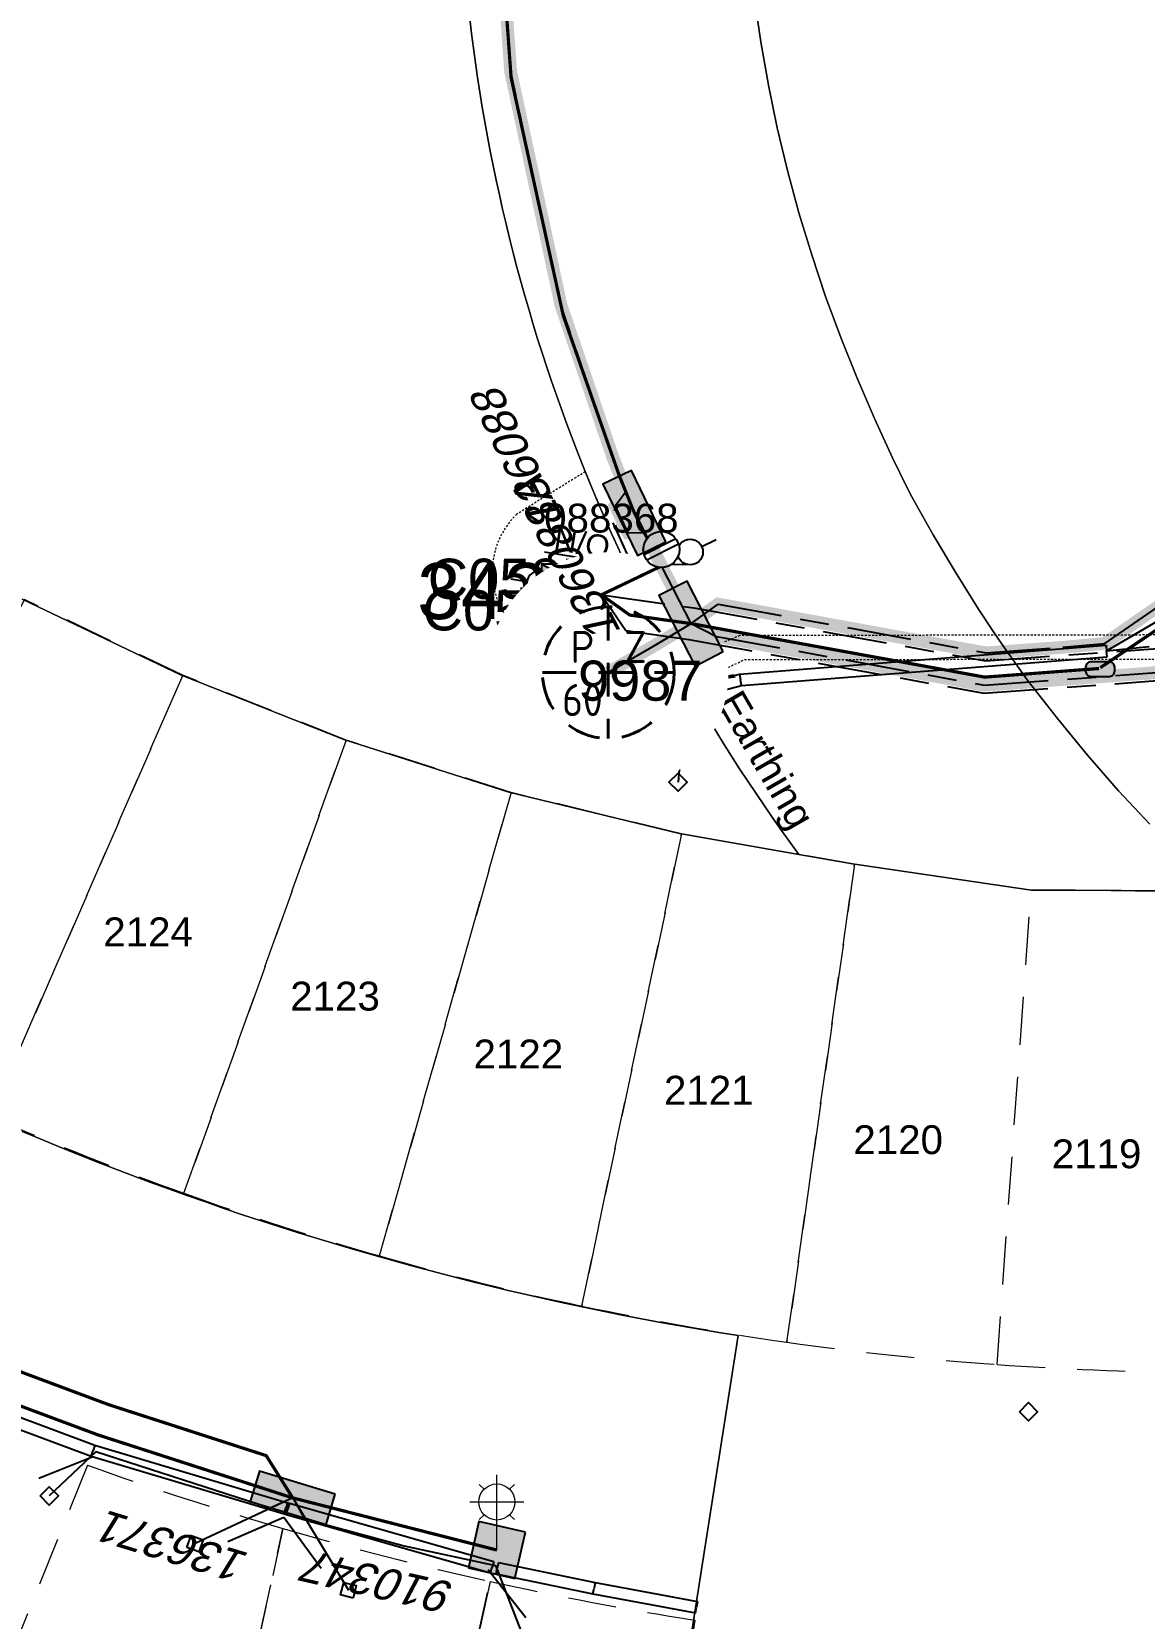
# Model space of a CAD drawing. Header units: metres. Extents: x 296308 to 298462, y 6229542 to 6231092.
# Drawn here: x 297593.7 to 297663.1, y 6230232.6 to 6230331.6 of the extents above; entities that cross this region are included whole.
import ezdxf
from ezdxf.enums import TextEntityAlignment as Align

# ---------------------------------------------------------------- set-up
doc = ezdxf.new("R2010")
doc.units = ezdxf.units.M
for name, pattern in [('Cable Exist UG', [8.2, 4, -1.2, 1.8, -1.2]), ('Dash', [5, 3, -2]), ('HIDDEN', [0.375, 0.25, -0.125]), ('HIDDEN2', [0.1875, 0.125, -0.0625]), ('IECLCENT', [15.5, 9.5, -2, 2, -2])]:
    doc.linetypes.add(name, pattern=pattern)
doc.layers.get('0').update_dxf_attribs({"color": 6})
for name, color, linetype, lineweight in [('Cadastre Developer_SP_EXT', 9, 'Continuous', 5), ('Cadastre Land Parcels_SP_EXT', 9, 'Continuous', 5), ('Cadastre Other Property_SP_EXT', 9, 'HIDDEN', 5)]:
    doc.layers.add(name, color=color, linetype=linetype, lineweight=lineweight)
for name, color, linetype in [('Duct_SP_EXT', 7, 'Continuous'), ('Equip_HV_EXT', 7, 'Continuous'), ('Equip_LV_EXT', 7, 'Continuous'), ('Equip_SL_EXT', 7, 'Continuous'), ('Equip_SP_SL_EXT', 7, 'Continuous'), ('Mains_HV_EXT', 7, 'Continuous'), ('Mains_LV_EXT', 7, 'Continuous'), ('Mains_LV_SL_EXT', 7, 'Continuous'), ('Mains_SL_EXT', 7, 'Continuous'), ('Notes_LV_MISC', 7, 'Continuous'), ('Notes_SP_MISC', 7, 'Continuous'), ('Services_SP_EXT', 7, 'Continuous'), ('Sub_SP_EXT', 7, 'Continuous'), ('SupportsUG_SP_LV_EXT', 7, 'Continuous'), ('SupportsUG_SP_LV_SL_EXT', 7, 'Continuous')]:
    doc.layers.add(name, color=color, linetype=linetype)
doc.styles.add('COLUMN_LABEL', font='arial.ttf')
doc.styles.add('iecARIAL', font='arial.ttf', dxfattribs={"height": 2})
doc.styles.add('IESYMBOL1', font='isocp.shx')
doc.styles.add('POLE_LABEL', font='arial.ttf')
doc.styles.add('SLCP_LABEL', font='arial.ttf', dxfattribs={"height": 3.5})
doc.styles.get("Standard").update_dxf_attribs({"font": 'arial.ttf'})
doc.styles.add('SWITCH_LABEL', font='arial.ttf', dxfattribs={"height": 2.5})
doc.linetypes.add('Cable E UG', pattern='A,6,-0.5,["E",Standard,S=1.7,R=0,X=0.5,Y=-1],-2.9', length=9.4)

# ---------------------------------------------------------------- blocks, each defined once
blk = doc.blocks.new('SUB_PADMOUNT_EXT')
for points in [[(0, 0), (-3.84, 1.92), (-3.84, -1.92)], [(0, 0), (3.84, 1.92), (3.84, -1.92)]]:
    blk.add_hatch(color=256).paths.add_polyline_path(points)
for p, q in [((3.84, 1.92), (-3.84, -1.92)), ((-3.84, 1.92), (3.84, -1.92))]:
    blk.add_line(p, q)
blk.add_lwpolyline([(-3.84, -1.92), (3.84, -1.92), (3.84, 1.92), (-3.84, 1.92)], close=True)
for tag, height, flags, p in [('ASSET_NUM', 3.5, 8, (2, 2)), ('STREET_CODE', 0.2, 9, (1.5, 0)), ('OPERATING_VOLTAGE', 0.2, 9, (1.5, -0.6)), ('ORIENTATION', 0.2, 9, (1.5, -0.8)), ('OWNED_BY', 0.2, 9, (1.5, -1)), ('CONSTRUCTED_VOLTAGE', 0.2, 9, (1.5, -0.2)), ('NO_PHASES', 0.2, 9, (1.5, -0.4)), ('OPERATED_BY', 0.2, 9, (1.5, -1.2)), ('SECONDARY_VOLTAGE', 0.2, 9, (1.5, -1.6)), ('STATE', 0.2, 9, (1.5, -1.8)), ('MAINTAINED_BY', 0.2, 9, (1.5, -1.4)), ('PARENT', 0.2, 9, (1.5, -2)), ('SUBSTATION_TYPE', 0.2, 9, (1.5, -2.2)), ('STREETNAME', 0.2, 9, (1.5, -3)), ('USAGE', 0.2, 9, (1.5, -2.4)), ('LEGEND', 0.2, 9, (1.5, -2.6)), ('LOCATION', 0.2, 9, (1.5, -2.8)), ('Z', 0.2, 1, (1.5, -3.6)), ('SUBURB', 0.2, 9, (1.5, -3.2)), ('NOTES', 0.2, 9, (1.5, -3.4))]:
    blk.add_attdef(tag, text='', height=height, dxfattribs=dict(flags=flags)).set_placement(p, align=Align.MIDDLE_LEFT)
blk = doc.blocks.new('COLUMN_EXT')
blk.add_hatch(color=256).paths.add_polyline_path([(-1.485, 1.485), (-1.485, -1.485), (1.485, -1.485), (1.485, 1.485)])
blk.add_lwpolyline([(-1.485, -1.485), (1.485, -1.485), (1.485, 1.485), (-1.485, 1.485)], close=True)
at = {"style": 'COLUMN_LABEL', "oblique": 15, "flags": 8}
blk.add_attdef('ASSET_NUM', text='', height=2, dxfattribs=at).set_placement((2, 2), align=Align.BOTTOM_LEFT)
at = {"flags": 9}
for tag, style, p in [('STRUCTURE_PLANT_NUMBER', 'POLE_LABEL', (1.813, 0.031)), ('STREET_CODE', 'COLUMN_LABEL', (1.813, -0.2))]:
    blk.add_attdef(tag, text='', height=0.2, dxfattribs=dict(at, style=style)).set_placement(p, align=Align.MIDDLE_LEFT)
for tag, p in [('OWNED_BY', (1.813, -0.6)), ('STATE', (1.813, -0.8)), ('COLUMN_TYPE', (1.813, -0.4)), ('USAGE', (1.813, -1)), ('STREETNAME', (1.813, -1.6)), ('SUBURB', (1.813, -1.8)), ('LEGEND', (1.813, -1.2)), ('LOCATION', (1.813, -1.4)), ('NOTES', (1.813, -2))]:
    blk.add_attdef(tag, text='', height=0.2, dxfattribs=at).set_placement(p, align=Align.MIDDLE_LEFT)
at = {"flags": 1}
blk.add_attdef('Z', (1.813, -2.351), '', height=0.2, dxfattribs=at)
blk = doc.blocks.new('PILLAR_EXT')
blk.add_hatch(color=256).paths.add_polyline_path([(-2.475, 0.99), (-2.475, -0.99), (2.475, -0.99), (2.475, 0.99)])
blk.add_lwpolyline([(-2.475, -0.99), (2.475, -0.99), (2.475, 0.99), (-2.475, 0.99)], close=True)
at = {"style": 'iecARIAL', "oblique": 15, "flags": 8}
blk.add_attdef('ASSET_NUM', text='', height=2, dxfattribs=at).set_placement((1.5, 3.5), align=Align.BOTTOM_LEFT)
for tag, p, flags in [('OWNED_BY', (0, -0.2), 9), ('STATE', (0, -0.4), 9), ('SUPPORT_TYPE', (0, -0.6), 9), ('USAGE', (0, -0.8), 9), ('LEGEND', (0, -1), 9), ('STREETNAME', (0, -1.8), 9), ('SUBURB', (0, -2), 1), ('LOCATION', (0, -1.2), 9), ('NOTES', (0, -1.4), 9), ('PARENT', (0, -1.6), 9)]:
    blk.add_attdef(tag, p, '', height=0.2, dxfattribs=dict(flags=flags))
blk = doc.blocks.new('*U169')
at = {"lineweight": 15}
for p, q in [((-1.46, 5.46), (-1.06, 5.06)), ((0, 1.75), (0, 6.25)), ((1.46, 5.46), (1.06, 5.06)), ((-2.25, 4), (2.25, 4)), ((-1.46, 2.54), (-1.06, 2.94)), ((1.46, 2.54), (1.06, 2.94)), ((0, 0), (0, 2.5))]:
    blk.add_line(p, q, dxfattribs=at)
blk.add_circle((0, 4), 1.5, dxfattribs=at)
at = {"style": 'iecARIAL', "oblique": 15, "flags": 9}
blk.add_attdef('ASSET_NUM', text='', height=2, dxfattribs=at).set_placement((1.5, 1.5), align=Align.BOTTOM_RIGHT)
for tag, p, height, flags in [('CONSTRUCTED_VOLTAGE', (0.98, -0.65), 0.2, 9), ('CONTROL_TYPE', (0.98, -0.85), 0.2, 9), ('LANTERN_PURPOSE', (0.98, -1.05), 0.2, 9), ('LANTERN_TYPE', (0.98, -1.25), 0.2, 9), ('NO_PHASES', (0.98, -1.45), 0.2, 9), ('LNUMBER', (2.18, -3.25), 2.5, 8), ('OPERATING_VOLTAGE', (0.98, -1.65), 0.2, 9), ('ORIENTATION', (0.98, -1.85), 0.2, 9), ('OWNED_BY', (0.98, -2.05), 0.2, 9), ('STATE', (0.98, -2.25), 0.2, 9), ('USAGE', (0.98, -2.45), 0.2, 9), ('CEXIST', (0.98, -2.65), 0.2, 9), ('CNEW', (0.98, -2.85), 0.2, 9), ('CNUMBER', (0.98, -3.05), 0.2, 9), ('CREMOVE', (0.98, -3.25), 0.2, 9), ('CREPLACE', (0.98, -3.45), 0.2, 9), ('LKINGHEIGHT', (0.98, -3.65), 0.2, 9), ('LBRACKET', (0.98, -3.85), 0.2, 9), ('LBRACKETVOCAB', (0.98, -4.05), 0.2, 9), ('LCATEGORY', (0.98, -4.25), 0.2, 9), ('LCHARGE1', (0.98, -4.45), 0.2, 9), ('LCHARGE1PERCENT', (0.98, -4.65), 0.2, 9), ('LCHARGE2', (0.98, -4.85), 0.2, 9), ('LCHARGE2PERCENT', (0.98, -5.05), 0.2, 9), ('LCHARGE3', (0.98, -5.25), 0.2, 9), ('LCHARGE3PERCENT', (0.98, -5.45), 0.2, 9), ('LEXIST', (0.98, -5.65), 0.2, 9), ('LLAMP', (0.98, -5.85), 0.2, 9), ('LLAMPVOCAB', (0.98, -6.05), 0.2, 9), ('LMAST', (0.98, -6.25), 0.2, 9), ('LMASTVOCAB', (0.98, -6.45), 0.2, 9), ('LNEW', (0.98, -6.65), 0.2, 9), ('LANTNUMBER', (0.98, -6.85), 0.2, 9), ('LOUTREACH', (0.98, -7.25), 0.2, 9), ('LOUTREACHVOCAB', (0.98, -7.45), 0.2, 9), ('LRATECODE', (0.98, -7.65), 0.2, 9), ('LREMOVE', (0.98, -7.85), 0.2, 9), ('LREPLACE', (0.98, -8.05), 0.2, 9), ('STREETNAME', (0.98, -9.25), 0.2, 9), ('LTYPE', (0.98, -8.25), 0.2, 9), ('LTYPEVOCAB', (0.98, -8.45), 0.2, 9), ('LEGEND', (0.98, -8.65), 0.2, 9), ('LOCATION', (0.98, -8.85), 0.2, 9), ('NOTES', (0.98, -9.05), 0.2, 9), ('SUBURB', (0.98, -9.45), 0.2, 1)]:
    blk.add_attdef(tag, p, '', height=height, dxfattribs=dict(flags=flags))
blk = doc.blocks.new('CCP_EXT')
at = {"flags": 9}
for tag, p in [('STATE', (0, -1.8)), ('USAGE', (0, -1.2)), ('LEGEND', (0, -1.4)), ('LIFE_SUPPORT', (0, -1.6)), ('NOTES', (0, -2))]:
    blk.add_attdef(tag, text='', height=0.2, dxfattribs=at).set_placement(p, align=Align.MIDDLE_LEFT)
blk.add_wipeout([(0, 0.566), (0.566, 0), (0, -0.566), (-0.566, 0)])
blk.add_lwpolyline([(-0.566, 0), (0, 0.566), (0.566, 0), (0, -0.566), (-0.566, 0)])
at = {"flags": 1}
blk.add_attdef('Z', (0, 0), '', height=0.2, dxfattribs=at)
at = {"flags": 9}
for tag, p in [('CCP_TYPE', (0, 0)), ('OPERATING_VOLTAGE', (0, -0.6)), ('ORIENTATION', (0, -0.8)), ('OWNED_BY', (0, -1)), ('CONSTRUCTED_VOLTAGE', (0, -0.2)), ('NO_PHASES', (0, -0.4))]:
    blk.add_attdef(tag, text='', height=0.2, dxfattribs=at).set_placement(p, align=Align.MIDDLE_LEFT)
blk = doc.blocks.new('LV_STJ_EXT')
h = blk.add_hatch(color=256)
edge = h.paths.add_edge_path()
edge.add_ellipse((-0.586, 0.131), major_axis=(0.226, 0.226), ratio=1, start_angle=44.99996, end_angle=135)
edge.add_line((-0.906, 0.131), (-0.906, -0.131))
edge.add_ellipse((-0.586, -0.131), major_axis=(0.226, 0.226), ratio=1, start_angle=134.99996, end_angle=225)
edge.add_line((-0.586, -0.451), (0.586, -0.451))
edge.add_ellipse((0.586, -0.131), major_axis=(-0.226, 0.226), ratio=1, start_angle=134.99996, end_angle=225)
edge.add_line((0.906, -0.131), (0.906, 0.131))
edge.add_ellipse((0.586, 0.131), major_axis=(-0.226, 0.226), ratio=1, start_angle=224.99996, end_angle=315)
edge.add_line((0.586, 0.451), (-0.586, 0.451))
blk.add_lwpolyline([(-0.906, 0.131), (-0.906, -0.131, 0.414214), (-0.586, -0.451), (0.586, -0.451, 0.414214), (0.906, -0.131), (0.906, 0.131, 0.414214), (0.586, 0.451), (-0.586, 0.451, 0.414214)], format="xyb", close=True)
at = {"flags": 1}
blk.add_attdef('Z', (0, 0), '', height=0.2, dxfattribs=at)
at = {"flags": 9}
for tag, p in [('ORIENTATION', (0, 0)), ('USAGE', (0, -0.2)), ('LEGEND', (0, -0.4)), ('NOTES', (0, -0.6))]:
    blk.add_attdef(tag, text='', height=0.2, dxfattribs=at).set_placement(p, align=Align.MIDDLE_LEFT)
blk = doc.blocks.new('LV_UG_DFUSE_CLOSED_EXT')
for points in [[(1, 0), (0, 0)], [(5.04, 0.726), (2.156, -0.717)], [(5.049, -0.707), (2.156, 0.717)], [(6.2, 0.013), (7.2, 0.013)]]:
    blk.add_lwpolyline(points)
for centre in [(1.8, 0), (5.4, 0.011)]:
    blk.add_circle(centre, 0.8)
at = {"flags": 9}
for tag, p in [('ACTUAL_STATUS', (0, 0)), ('OPERATING_VOLTAGE', (0, -0.6)), ('ORIENTATION', (0, -0.8)), ('STATE', (0, -1)), ('CONSTRUCTED_VOLTAGE', (0, -0.2)), ('NO_PHASES', (0, -0.4)), ('SWITCH_TYPE', (0, -1.2)), ('USAGE', (0, -1.4)), ('NOTES', (0, -1.6))]:
    blk.add_attdef(tag, text='', height=0.2, dxfattribs=at).set_placement(p, align=Align.MIDDLE_LEFT)
at = {"flags": 1}
blk.add_attdef('Z', (0, 0), '', height=0.2, dxfattribs=at)
blk = doc.blocks.new('LV_UG_LINKS_CLOSED_EXT')
blk.add_wipeout([(-1.06, 1.06), (-1.18, 0.92), (-1.29, 0.76), (-1.37, 0.59), (-1.43, 0.42), (-1.48, 0.23), (-1.49, 0.05), (-1.49, -0.14), (-1.46, -0.33), (-1.41, -0.51), (-1.33, -0.68), (-1.24, -0.84), (-1.12, -0.99), (-0.99, -1.12), (-0.84, -1.24), (-0.68, -1.33), (-0.51, -1.41), (-0.33, -1.46), (-0.14, -1.49), (0.05, -1.49), (0.23, -1.48), (0.42, -1.43), (0.59, -1.37), (0.76, -1.29), (0.92, -1.18), (1.06, -1.06), (1.18, -0.92), (1.29, -0.76), (1.37, -0.59), (1.43, -0.42), (1.48, -0.23), (1.49, -0.05), (1.49, 0.14), (1.46, 0.33), (1.41, 0.51), (1.33, 0.68), (1.24, 0.84), (1.12, 0.99), (0.99, 1.12), (0.84, 1.24), (0.68, 1.33), (0.51, 1.41), (0.33, 1.46), (0.14, 1.49), (-0.05, 1.49), (-0.23, 1.48), (-0.42, 1.43), (-0.59, 1.37), (-0.76, 1.29), (-0.92, 1.18)])
for p, q in [((-0.25, -1.48), (-0.25, 1.48)), ((0.25, -1.48), (0.25, 1.48))]:
    blk.add_line(p, q)
blk.add_circle((0, 0), 1.5)
at = {"flags": 9}
for tag, p in [('ACTUAL_STATUS', (0, 0)), ('CONSTRUCTED_VOLTAGE', (0, -0.2)), ('OPERATING_VOLTAGE', (0, -0.6)), ('ORIENTATION', (0, -0.8)), ('STATE', (0, -1)), ('SWITCH_TYPE', (0, -1.2)), ('NO_PHASES', (0, -0.4)), ('USAGE', (0, -1.4)), ('NOTES', (0, -1.6))]:
    blk.add_attdef(tag, text='', height=0.2, dxfattribs=at).set_placement(p, align=Align.MIDDLE_LEFT)
at = {"flags": 1}
blk.add_attdef('Z', (0, 0), '', height=0.2, dxfattribs=at)
blk = doc.blocks.new('SWG_HOLEC_SU_EXT')
blk.add_line((1.8, -2), (5.8, -2))
for points in [[(1, 0), (0, 0)], [(6.6, 0), (7.6, 0)]]:
    blk.add_lwpolyline(points)
for points in [[(1.8, -0.8, 1), (1.8, 0.8, 1)], [(5.8, -0.8, 1), (5.8, 0.8, 1)]]:
    blk.add_lwpolyline(points, format="xyb", close=True)
at = {"style": 'SWITCH_LABEL', "flags": 8}
blk.add_attdef('ASSET_NUM', text='', height=2.5, rotation=179.95437, dxfattribs=at).set_placement((-2.4, 0), align=Align.MIDDLE_LEFT)
at = {"flags": 1}
blk.add_attdef('Z', (0, 0), '', height=0.2, dxfattribs=at)
at = {"flags": 9}
for tag, p in [('ACTUAL_STATUS', (0, -0.4)), ('OPERATING_VOLTAGE', (0, -1)), ('CONSTRUCTED_VOLTAGE', (0, -0.6)), ('NO_PHASES', (0, -0.8)), ('ORIENTATION', (0, -1.2)), ('OWNED_BY', (0, -1.4)), ('STATE', (0, -1.8)), ('SWITCH_TYPE', (0, -2)), ('PARENT', (0, -1.6)), ('STREETNAME', (0, -2.6)), ('SUBURB', (0, -2.8)), ('USAGE', (0, -2.2)), ('LOCATION', (0, -2.4)), ('NOTES', (0, -3))]:
    blk.add_attdef(tag, text='', height=0.2, dxfattribs=at).set_placement(p, align=Align.MIDDLE_LEFT)
at = {"style": 'SWITCH_LABEL', "flags": 9}
blk.add_attdef('STREET_CODE', text='', height=0.2, dxfattribs=at).set_placement((0, -0.2), align=Align.MIDDLE_LEFT)
blk = doc.blocks.new('SWG_HOLEC_SU_NO_EXT')
blk.add_line((1.8, -2), (5.8, -2))
for points in [[(1, 0), (0, 0)], [(6.6, 0), (7.6, 0)]]:
    blk.add_lwpolyline(points)
for points in [[(1.8, -0.8, 1), (1.8, 0.8, 1)], [(5.8, -0.8, 1), (5.8, 0.8, 1)]]:
    blk.add_lwpolyline(points, format="xyb", close=True)
at = {"insert": (5.311, -3.639), "char_height": 1.4, "width": 3.88632, "attachment_point": 1, "rotation": 180}
blk.add_mtext('{\\fArial|b0|i0|c0|p34;N/O}', dxfattribs=at)
at = {"style": 'SWITCH_LABEL', "flags": 8}
blk.add_attdef('ASSET_NUM', text='', height=2.5, rotation=179.95437, dxfattribs=at).set_placement((-2.4, 0), align=Align.MIDDLE_LEFT)
at = {"flags": 1}
blk.add_attdef('Z', (0, 0), '', height=0.2, dxfattribs=at)
at = {"flags": 9}
for tag, p in [('ACTUAL_STATUS', (0, -0.4)), ('OPERATING_VOLTAGE', (0, -1)), ('CONSTRUCTED_VOLTAGE', (0, -0.6)), ('NO_PHASES', (0, -0.8)), ('ORIENTATION', (0, -1.2)), ('OWNED_BY', (0, -1.4)), ('STATE', (0, -1.8)), ('SWITCH_TYPE', (0, -2)), ('PARENT', (0, -1.6)), ('STREETNAME', (0, -2.6)), ('SUBURB', (0, -2.8)), ('USAGE', (0, -2.2)), ('LOCATION', (0, -2.4)), ('NOTES', (0, -3))]:
    blk.add_attdef(tag, text='', height=0.2, dxfattribs=at).set_placement(p, align=Align.MIDDLE_LEFT)
at = {"style": 'SWITCH_LABEL', "flags": 9}
blk.add_attdef('STREET_CODE', text='', height=0.2, dxfattribs=at).set_placement((0, -0.2), align=Align.MIDDLE_LEFT)
blk = doc.blocks.new('SLCP_ZELL_EXT')
blk.add_wipeout([(-0.236, 7.5), (-0.706, 7.47), (-1.174, 7.411), (-1.637, 7.323), (-2.093, 7.206), (-2.542, 7.06), (-2.98, 6.887), (-3.407, 6.686), (-3.82, 6.459), (-4.218, 6.206), (-4.599, 5.929), (-4.962, 5.629), (-5.306, 5.306), (-5.629, 4.962), (-5.929, 4.599), (-6.206, 4.218), (-6.459, 3.82), (-6.686, 3.407), (-6.887, 2.98), (-7.06, 2.542), (-7.206, 2.093), (-7.323, 1.637), (-7.411, 1.174), (-7.47, 0.706), (-7.5, 0.236), (-7.5, -0.236), (-7.47, -0.706), (-7.411, -1.174), (-7.323, -1.637), (-7.206, -2.093), (-7.06, -2.542), (-6.887, -2.98), (-6.686, -3.407), (-6.459, -3.82), (-6.206, -4.218), (-5.929, -4.599), (-5.629, -4.962), (-5.306, -5.306), (-4.962, -5.629), (-4.599, -5.929), (-4.218, -6.206), (-3.82, -6.459), (-3.407, -6.686), (-2.98, -6.887), (-2.542, -7.06), (-2.093, -7.206), (-1.637, -7.323), (-1.174, -7.411), (-0.706, -7.47), (-0.236, -7.5), (0.236, -7.5), (0.706, -7.47), (1.174, -7.411), (1.637, -7.323), (2.093, -7.206), (2.542, -7.06), (2.98, -6.887), (3.407, -6.686), (3.82, -6.459), (4.218, -6.206), (4.599, -5.929), (4.962, -5.629), (5.306, -5.306), (5.629, -4.962), (5.929, -4.599), (6.206, -4.218), (6.459, -3.82), (6.686, -3.407), (6.887, -2.98), (7.06, -2.542), (7.206, -2.093), (7.323, -1.637), (7.411, -1.174), (7.47, -0.706), (7.5, -0.236), (7.5, 0.236), (7.47, 0.706), (7.411, 1.174), (7.323, 1.637), (7.206, 2.093), (7.06, 2.542), (6.887, 2.98), (6.686, 3.407), (6.459, 3.82), (6.206, 4.218), (5.929, 4.599), (5.629, 4.962), (5.306, 5.306), (4.962, 5.629), (4.599, 5.929), (4.218, 6.206), (3.82, 6.459), (3.407, 6.686), (2.98, 6.887), (2.542, 7.06), (2.093, 7.206), (1.637, 7.323), (1.174, 7.411), (0.706, 7.47), (0.236, 7.5)])
at = {"linetype": 'Dash', "lineweight": 40, "ltscale": 0.7}
for p, q in [((0, 4.109), (0, -4.109)), ((-4.109, 0), (4.109, 0))]:
    blk.add_line(p, q, dxfattribs=at)
blk.add_circle((0, 0), 4.109, dxfattribs=at)
at = {"lineweight": 40, "style": 'IESYMBOL1'}
for s, p in [('P', (-1.604, 0)), ('Z', (1.702, 0)), ('60', (-1.612, -3.312))]:
    blk.add_text(s, height=2, dxfattribs=at).set_placement(p, align=Align.BOTTOM_CENTER)
at = {"style": 'SLCP_LABEL'}
for tag, height, flags, p in [('ASSET_NUM', 2.5, 8, (2, 2)), ('STREET_CODE', 0.2, 9, (0, -0.2))]:
    blk.add_attdef(tag, text='', height=height, dxfattribs=dict(at, flags=flags)).set_placement(p, align=Align.MIDDLE_LEFT)
at = {"flags": 1}
blk.add_attdef('Z', (0, 0), '', height=0.2, dxfattribs=at)
at = {"flags": 9}
for tag, p in [('OPERATING_VOLTAGE', (0, -1)), ('CONSTRUCTED_VOLTAGE', (0, -0.4)), ('CONTROL_TYPE', (0, -0.6)), ('NO_PHASES', (0, -0.8)), ('ORIENTATION', (0, -1.2)), ('OWNED_BY', (0, -1.4)), ('STATE', (0, -2)), ('USAGE', (0, -1.6)), ('LOCATION', (0, -1.8)), ('NOTES', (0, -2.2))]:
    blk.add_attdef(tag, text='', height=0.2, dxfattribs=at).set_placement(p, align=Align.MIDDLE_LEFT)

msp = doc.modelspace()

# ---------------------------------------------------------------- linework, layer by layer
at = {"layer": 'Cadastre Developer_SP_EXT', "linetype": 'Dash'}
for points in [[(297603.157, 6230291.461), (297593.272, 6230296.18), (297579.416, 6230269.545), (297579.416, 6230269.545, 0.017007), (297591.143, 6230263.942)], [(297613.341, 6230287.42), (297603.157, 6230291.461), (297591.143, 6230263.942), (297591.143, 6230263.942, 0.017009), (297603.225, 6230259.15)], [(297623.634, 6230284.151), (297613.341, 6230287.42), (297603.225, 6230259.15), (297603.225, 6230259.15, 0.016767), (297615.427, 6230255.24)], [(297645.068, 6230279.678), (297634.276, 6230281.56), (297628.046, 6230252.117), (297628.046, 6230252.117, 0.017014), (297640.85, 6230249.86)], [(297656.084, 6230278.065), (297645.068, 6230279.678), (297640.85, 6230249.86), (297640.85, 6230249.86, 0.017259), (297653.965, 6230248.465)], [(297667.069, 6230247.977), (297666.094, 6230247.984), (297666.094, 6230247.984, -0.015884), (297653.965, 6230248.465), (297653.965, 6230248.465), (297656.084, 6230278.065), (297667.308, 6230277.974)], [(297635.127, 6230232.516, -0.015577), (297622.329, 6230234.939), (297622.329, 6230234.939), (297615.028, 6230202.024), (297630.251, 6230201.503)]]:
    msp.add_lwpolyline(points, format="xyb", close=True, dxfattribs=at)
at = {"layer": 'Cadastre Land Parcels_SP_EXT', "linetype": 'Continuous'}
for points in [[(297638.817, 6230333.674), (297639.213, 6230330.968), (297639.691, 6230328.275), (297640.247, 6230325.597), (297640.884, 6230322.938), (297641.598, 6230320.298), (297642.392, 6230317.681), (297643.263, 6230315.089), (297644.211, 6230312.523), (297645.234, 6230309.987), (297645.567, 6230309.23), (297646.305, 6230307.484), (297647.437, 6230305.016), (297648.339, 6230303.193), (297648.652, 6230302.588), (297649.971, 6230300.224), (297651.36, 6230297.899), (297652.794, 6230295.577), (297653.689, 6230294.24), (297654.311, 6230293.308), (297655.91, 6230291.095), (297657.729, 6230288.766), (297659.602, 6230286.481), (297661.53, 6230284.242), (297663.49, 6230282.165)], [(297663.49, 6230282.165), (297661.53, 6230284.242), (297659.602, 6230286.481), (297657.729, 6230288.766), (297655.91, 6230291.095), (297654.311, 6230293.308), (297653.689, 6230294.24), (297652.794, 6230295.577), (297651.36, 6230297.899), (297649.971, 6230300.224), (297648.652, 6230302.588), (297648.339, 6230303.193), (297647.437, 6230305.016), (297646.305, 6230307.484), (297645.567, 6230309.23), (297645.234, 6230309.987), (297644.211, 6230312.523), (297643.263, 6230315.089), (297642.392, 6230317.681), (297641.598, 6230320.298), (297640.884, 6230322.938), (297640.247, 6230325.597), (297639.691, 6230328.275), (297639.213, 6230330.968), (297638.817, 6230333.674)], [(297593.128, 6230296.211), (297603.017, 6230291.49), (297613.204, 6230287.447), (297623.501, 6230284.176), (297634.147, 6230281.582), (297641.598, 6230280.281), (297641.05, 6230281.032), (297640.508, 6230281.787), (297639.973, 6230282.545), (297639.444, 6230283.309), (297638.922, 6230284.078), (297638.406, 6230284.851), (297637.897, 6230285.628), (297637.395, 6230286.41), (297636.899, 6230287.195), (297636.41, 6230287.985), (297635.928, 6230288.779), (297635.453, 6230289.577), (297634.984, 6230290.38), (297634.523, 6230291.186), (297634.067, 6230291.996), (297633.619, 6230292.81), (297633.178, 6230293.627), (297632.745, 6230294.449), (297632.317, 6230295.275), (297631.897, 6230296.103), (297631.484, 6230296.936), (297631.078, 6230297.772), (297630.68, 6230298.612), (297630.289, 6230299.453), (297629.904, 6230300.299), (297629.527, 6230301.149), (297629.158, 6230302), (297628.795, 6230302.856), (297628.439, 6230303.715), (297628.091, 6230304.577), (297627.751, 6230305.442), (297627.418, 6230306.308), (297627.093, 6230307.178), (297626.773, 6230308.051), (297626.463, 6230308.927), (297626.16, 6230309.805), (297625.864, 6230310.686), (297625.576, 6230311.569), (297625.295, 6230312.455), (297625.021, 6230313.343), (297624.756, 6230314.233), (297624.498, 6230315.126), (297624.247, 6230316.021), (297624.004, 6230316.917), (297623.769, 6230317.817), (297623.542, 6230318.717), (297623.321, 6230319.621), (297623.11, 6230320.525), (297622.906, 6230321.431), (297622.708, 6230322.34), (297622.52, 6230323.249), (297622.338, 6230324.16), (297622.165, 6230325.074), (297621.999, 6230325.988), (297621.841, 6230326.904), (297621.692, 6230327.821), (297621.549, 6230328.739), (297621.415, 6230329.659), (297621.288, 6230330.579), (297621.17, 6230331.5), (297621.058, 6230332.424)], [(297621.058, 6230332.424), (297621.17, 6230331.5), (297621.288, 6230330.579), (297621.415, 6230329.659), (297621.549, 6230328.739), (297621.692, 6230327.821), (297621.841, 6230326.904), (297621.999, 6230325.988), (297622.165, 6230325.074), (297622.338, 6230324.16), (297622.52, 6230323.249), (297622.708, 6230322.34), (297622.906, 6230321.431), (297623.11, 6230320.525), (297623.321, 6230319.621), (297623.542, 6230318.717), (297623.769, 6230317.817), (297624.004, 6230316.917), (297624.247, 6230316.021), (297624.498, 6230315.126), (297624.756, 6230314.233), (297625.021, 6230313.343), (297625.295, 6230312.455), (297625.576, 6230311.569), (297625.864, 6230310.686), (297626.16, 6230309.805), (297626.463, 6230308.927), (297626.773, 6230308.051), (297627.093, 6230307.178), (297627.418, 6230306.308), (297627.751, 6230305.442), (297628.091, 6230304.577), (297628.439, 6230303.715), (297628.795, 6230302.856), (297629.158, 6230302), (297629.527, 6230301.149), (297629.904, 6230300.299), (297630.289, 6230299.453), (297630.68, 6230298.612), (297631.078, 6230297.772), (297631.484, 6230296.936), (297631.897, 6230296.103), (297632.317, 6230295.275), (297632.745, 6230294.449), (297633.178, 6230293.627), (297633.619, 6230292.81), (297634.067, 6230291.996), (297634.523, 6230291.186), (297634.984, 6230290.38), (297635.453, 6230289.577), (297635.928, 6230288.779), (297636.41, 6230287.985), (297636.899, 6230287.195), (297637.395, 6230286.41), (297637.897, 6230285.628), (297638.406, 6230284.851), (297638.922, 6230284.078), (297639.444, 6230283.309), (297639.973, 6230282.545), (297640.508, 6230281.787), (297641.05, 6230281.032), (297641.598, 6230280.281), (297644.944, 6230279.698), (297655.966, 6230278.082), (297667.469, 6230277.991)], [(297765.845, 6230229.174), (297766.055, 6230247.178), (297731.97, 6230247.456), (297732.22, 6230277.469), (297702.705, 6230277.619), (297699.875, 6230277.637), (297667.469, 6230277.991), (297655.966, 6230278.082), (297644.944, 6230279.698), (297641.598, 6230280.281), (297634.147, 6230281.582), (297623.501, 6230284.176), (297613.204, 6230287.447), (297603.017, 6230291.49), (297593.128, 6230296.211)], [(297630.146, 6230201.446), (297637.81, 6230250.275), (297636.6, 6230250.469), (297635.391, 6230250.67), (297634.184, 6230250.881), (297632.977, 6230251.098), (297631.772, 6230251.323), (297630.568, 6230251.555), (297629.366, 6230251.795), (297628.166, 6230252.043), (297626.967, 6230252.3), (297625.77, 6230252.562), (297624.575, 6230252.833), (297623.381, 6230253.113), (297622.189, 6230253.399), (297620.999, 6230253.693), (297619.811, 6230253.995), (297618.624, 6230254.304), (297617.44, 6230254.622), (297616.258, 6230254.947), (297615.079, 6230255.278), (297613.902, 6230255.618), (297612.726, 6230255.965), (297611.553, 6230256.32), (297610.382, 6230256.683), (297609.213, 6230257.053), (297608.047, 6230257.429), (297606.883, 6230257.814), (297605.721, 6230258.206), (297604.562, 6230258.607), (297603.407, 6230259.014), (297602.253, 6230259.428), (297601.102, 6230259.85), (297599.954, 6230260.279), (297598.809, 6230260.717), (297597.666, 6230261.16), (297596.526, 6230261.61), (297595.39, 6230262.07), (297594.256, 6230262.536), (297593.125, 6230263.008)], [(297593.125, 6230263.008), (297594.256, 6230262.536), (297595.39, 6230262.07), (297596.526, 6230261.61), (297597.666, 6230261.16), (297598.809, 6230260.717), (297599.954, 6230260.279), (297601.102, 6230259.85), (297602.253, 6230259.428), (297603.407, 6230259.014), (297604.562, 6230258.607), (297605.721, 6230258.206), (297606.883, 6230257.814), (297608.047, 6230257.429), (297609.213, 6230257.053), (297610.382, 6230256.683), (297611.553, 6230256.32), (297612.726, 6230255.965), (297613.902, 6230255.618), (297615.079, 6230255.278), (297616.258, 6230254.947), (297617.44, 6230254.622), (297618.624, 6230254.304), (297619.811, 6230253.995), (297620.999, 6230253.693), (297622.189, 6230253.399), (297623.381, 6230253.113), (297624.575, 6230252.833), (297625.77, 6230252.562), (297626.967, 6230252.3), (297628.166, 6230252.043), (297629.366, 6230251.795), (297630.568, 6230251.555), (297631.772, 6230251.323), (297632.977, 6230251.098), (297634.184, 6230250.881), (297635.391, 6230250.67), (297636.6, 6230250.469), (297637.81, 6230250.275), (297630.146, 6230201.446)]]:
    msp.add_lwpolyline(points, dxfattribs=at)
at = {"layer": 'Cadastre Other Property_SP_EXT', "linetype": 'HIDDEN2'}
msp.add_lwpolyline([(297635.138, 6230290.116, -0.035996), (297628.263, 6230304.152), (297628.263, 6230304.152), (297623.994, 6230301.508), (297623.994, 6230301.508, 0.343609), (297623.103, 6230295.477), (297623.103, 6230295.477), (297625.801, 6230290.642), (297625.801, 6230290.642, 0.444886), (297632.697, 6230288.555), (297632.697, 6230288.555), (297635.138, 6230290.116)], format="xyb", close=True, dxfattribs=at)
at = {"layer": 'Duct_SP_EXT'}
for p, q in [((297632.204, 6230294.841), (297632.516, 6230295.02)), ((297632.827, 6230295.2), (297632.516, 6230295.02)), ((297632.827, 6230295.2), (297635.463, 6230290.629)), ((297632.204, 6230294.841), (297634.84, 6230290.27)), ((297637.887, 6230291.535), (297660.768, 6230293.336)), ((297660.768, 6230293.336), (297660.796, 6230292.977)), ((297638.007, 6230290.822), (297660.824, 6230292.618)), ((297660.824, 6230292.618), (297660.796, 6230292.977)), ((297635.061, 6230290.798), (297637.887, 6230291.535)), ((297637.887, 6230291.535), (297637.947, 6230291.178)), ((297638.007, 6230290.822), (297637.947, 6230291.178)), ((297634.84, 6230290.27), (297635.152, 6230290.449)), ((297635.061, 6230290.798), (297635.152, 6230290.449)), ((297635.463, 6230290.629), (297635.152, 6230290.449)), ((297635.242, 6230290.101), (297635.152, 6230290.449)), ((297635.242, 6230290.101), (297638.007, 6230290.822)), ((297591.96, 6230244.796), (297597.436, 6230242.753)), ((297592.22, 6230245.468), (297597.665, 6230243.436)), ((297597.436, 6230242.753), (297597.551, 6230243.095)), ((297597.436, 6230242.753), (297609.483, 6230239.16)), ((297597.665, 6230243.436), (297597.551, 6230243.095)), ((297597.665, 6230243.436), (297609.689, 6230239.85)), ((297609.689, 6230239.85), (297609.586, 6230239.505)), ((297609.697, 6230239.847), (297609.586, 6230239.505)), ((297609.697, 6230239.847), (297609.808, 6230239.811)), ((297609.808, 6230239.811), (297609.704, 6230239.467)), ((297609.808, 6230239.811), (297622.559, 6230236.173)), ((297609.475, 6230239.162), (297609.586, 6230239.505)), ((297609.475, 6230239.162), (297609.599, 6230239.122)), ((297609.483, 6230239.16), (297609.586, 6230239.505)), ((297609.599, 6230239.122), (297609.704, 6230239.467)), ((297622.361, 6230235.481), (297622.46, 6230235.827)), ((297622.559, 6230236.173), (297622.46, 6230235.827)), ((297622.696, 6230235.411), (297622.768, 6230235.764)), ((297622.841, 6230236.117), (297622.768, 6230235.764)), ((297622.841, 6230236.117), (297628.883, 6230234.875)), ((297622.696, 6230235.411), (297628.744, 6230234.169)), ((297628.883, 6230234.875), (297628.813, 6230234.522)), ((297628.883, 6230234.875), (297635.274, 6230233.684)), ((297628.744, 6230234.169), (297628.813, 6230234.522)), ((297628.744, 6230234.169), (297635.142, 6230232.976)), ((297635.274, 6230233.684), (297635.208, 6230233.33)), ((297635.142, 6230232.976), (297635.208, 6230233.33))]:
    msp.add_line(p, q, dxfattribs=at)
at = {"layer": 'Mains_HV_EXT', "linetype": 'Cable E UG'}
for points in [[(297629.27, 6230296.477), (297632.43, 6230297.181), (297632.43, 6230297.181), (297633.851, 6230294.357), (297634.359, 6230293.428)], [(297634.359, 6230293.428), (297636.853, 6230289.107)]]:
    msp.add_lwpolyline(points, dxfattribs=at)
at = {"layer": 'Mains_LV_EXT', "linetype": 'IECLCENT', "lineweight": 30, "ltscale": 0.5, "const_width": 0.2, "flags": 128}
for points in [[(297631.33, 6230301.583), (297630.383, 6230303.916), (297626.893, 6230313.891), (297623.639, 6230328.723), (297622.518, 6230344.218), (297623.265, 6230356.808)], [(297678.04, 6230303.805), (297660.404, 6230291.933)]]:
    msp.add_lwpolyline(points, dxfattribs=at)
at = {"layer": 'Mains_LV_SL_EXT', "linetype": 'IECLCENT', "lineweight": 15, "ltscale": 0.5, "const_width": 0.2, "flags": 128}
msp.add_lwpolyline([(297610.012, 6230240.147), (297622.75, 6230236.894)], dxfattribs=at)
at = {"layer": 'Notes_SP_MISC', "linetype": 'Cable Exist UG'}
for points in [[(297660.796, 6230292.977), (297684.973, 6230307.169), (297691.755, 6230322.74), (297693.894, 6230322.44)], [(297629.993, 6230300.967), (297631.546, 6230297.511)], [(297631.546, 6230297.511), (297632.542, 6230295.029)], [(297660.796, 6230292.977), (297663.451, 6230293.244)], [(297594.18, 6230241.374), (297597.5, 6230242.699)], [(297605.97, 6230237.422), (297609.463, 6230238.944), (297611.782, 6230235.774)], [(297622.201, 6230235.691), (297624.561, 6230232.693)]]:
    msp.add_lwpolyline(points, dxfattribs=at)

# ---------------------------------------------------------------- block references
at = {"layer": 'Equip_HV_EXT'}
ref = msp.add_blockref('SWG_HOLEC_SU_NO_EXT', (297631.125, 6230296.231), dxfattribs=dict(at, rotation=170.8139288332189))
ref.add_attrib('ASSET_NUM', 'C0585', dxfattribs={"layer": '0', "height": 2.5, "style": 'SWITCH_LABEL'}).set_placement((297628.726, 6230297.481), align=Align.MIDDLE_RIGHT)
ref = msp.add_blockref('SWG_HOLEC_SU_EXT', (297630.801, 6230294.257), dxfattribs=dict(at, rotation=171.8688522055655))
ref.add_attrib('ASSET_NUM', 'C0583', dxfattribs={"layer": '0', "height": 2.5, "style": 'SWITCH_LABEL'}).set_placement((297628.402, 6230295.507), align=Align.MIDDLE_RIGHT)
at = {"layer": 'Equip_LV_EXT'}
for p, rotation in [((297629.946, 6230296.801), 25.62016010601768), ((297629.03, 6230295.767), 252.0000000209866), ((297629.88, 6230296.057), 323.9999999512898), ((297629.35, 6230295.75), 275.0398672563304)]:
    msp.add_blockref('LV_UG_DFUSE_CLOSED_EXT', p, dxfattribs=dict(at, rotation=rotation))
msp.add_blockref('LV_STJ_EXT', (297660.394, 6230291.842), dxfattribs=at)
at = {"layer": 'Equip_SP_SL_EXT', "xscale": 0.75, "yscale": 0.75, "zscale": 0.75}
msp.add_blockref('*U169', (297622.75, 6230236.894), dxfattribs=at)
at = {"layer": 'Sub_SP_EXT'}
ref = msp.add_blockref('SUB_PADMOUNT_EXT', (297629.37, 6230296.463), dxfattribs=at)
ref.add_attrib('ASSET_NUM', '34361', dxfattribs={"layer": '0', "height": 3.5}).set_placement((297631.37, 6230296.713), align=Align.MIDDLE_RIGHT)
at = {"layer": 'SupportsUG_SP_LV_EXT'}
ref = msp.add_blockref('PILLAR_EXT', (297631.33, 6230301.583), dxfattribs=dict(at, rotation=115.8587386782534))
ref.add_attrib('ASSET_NUM', '136088', dxfattribs={"layer": '0', "height": 2, "rotation": 115.85874, "style": 'iecARIAL', "oblique": 15}).set_placement((297627.527, 6230301.407), align=Align.BOTTOM_LEFT)
ref = msp.add_blockref('PILLAR_EXT', (297634.866, 6230294.684), dxfattribs=dict(at, rotation=117.1021041253869))
ref.add_attrib('ASSET_NUM', '136088A', dxfattribs={"layer": '0', "height": 2, "rotation": 117.1021, "style": 'iecARIAL', "oblique": 15}).set_placement((297631.067, 6230294.425), align=Align.BOTTOM_LEFT)
ref = msp.add_blockref('PILLAR_EXT', (297610.012, 6230240.147), dxfattribs=dict(at, rotation=163.0605638093615))
ref.add_attrib('ASSET_NUM', '136371', dxfattribs={"layer": '0', "height": 2, "rotation": 163.06056, "style": 'iecARIAL', "oblique": 15}).set_placement((297607.557, 6230237.236), align=Align.BOTTOM_LEFT)
at = {"layer": 'SupportsUG_SP_LV_SL_EXT'}
ref = msp.add_blockref('COLUMN_EXT', (297622.75, 6230236.894), dxfattribs=dict(at, rotation=167.1614702979725))
ref.add_attrib('ASSET_NUM', '910347', dxfattribs={"layer": '0', "height": 2, "rotation": 167.16147, "style": 'COLUMN_LABEL', "oblique": 15}).set_placement((297620.355, 6230235.388), align=Align.BOTTOM_LEFT)

# ---------------------------------------------------------------- texts
at = {"layer": 'Cadastre Developer_SP_EXT'}
for s, p in [('2124', (297598.192, 6230274.553)), ('2123', (297609.855, 6230270.547)), ('2122', (297621.294, 6230266.936)), ('2121', (297633.176, 6230264.675)), ('2120', (297644.991, 6230261.591)), ('2119', (297657.375, 6230260.71))]:
    msp.add_text(s, height=1.8, dxfattribs=at).set_placement(p)
at = {"layer": 'Cadastre Other Property_SP_EXT'}
msp.add_text('088368', height=1.8, dxfattribs=at).set_placement((297625.699, 6230300.363))

# ---------------------------------------------------------------- next in the draw order: block references
at = {"layer": 'Services_SP_EXT'}
for p in [(297634.055, 6230284.791), (297655.918, 6230245.523), (297594.823, 6230240.267)]:
    msp.add_blockref('CCP_EXT', p, dxfattribs=at)
for p, rotation in [((297603.918, 6230237.299), 25.06056351126625), ((297613.484, 6230234.385), 121.0605636731007)]:
    msp.add_blockref('CCP_EXT', p, dxfattribs=dict(at, rotation=rotation))

# ---------------------------------------------------------------- next in the draw order: linework, layer by layer
at = {"layer": 'Cadastre Developer_SP_EXT', "linetype": 'Dash'}
for points in [[(297634.276, 6230281.56), (297623.634, 6230284.151), (297615.427, 6230255.24), (297615.427, 6230255.24, 0.017011), (297628.046, 6230252.117)], [(297609.399, 6230238.243, -0.015317), (297597.212, 6230242.184), (297597.212, 6230242.184), (297584.997, 6230212.018), (297601.641, 6230202.483)], [(297622.329, 6230234.939, -0.01596), (297609.399, 6230238.243), (297609.399, 6230238.243), (297601.641, 6230202.483), (297615.028, 6230202.024)]]:
    msp.add_lwpolyline(points, format="xyb", close=True, dxfattribs=at)
at = {"layer": 'Cadastre Other Property_SP_EXT', "linetype": 'HIDDEN2'}
msp.add_lwpolyline([(297765.516, 6230247.392), (297765.388, 6230249.056), (297744.721, 6230257.254), (297745.337, 6230294.21), (297719.218, 6230299.293), (297713.597, 6230300.338), (297683.182, 6230294.002), (297637.901, 6230293.933), (297633.9, 6230292.3), (297633.9, 6230292.3), (297634.748, 6230290.792), (297638.2, 6230292.434), (297683.338, 6230292.502), (297713.614, 6230298.809), (297743.817, 6230292.978), (297743.204, 6230256.242), (297765.516, 6230247.392)], close=True, dxfattribs=at)
at = {"layer": 'Duct_SP_EXT'}
msp.add_line((297609.599, 6230239.122), (297622.361, 6230235.481), dxfattribs=at)
at = {"layer": 'Mains_LV_EXT', "linetype": 'IECLCENT', "lineweight": 30, "ltscale": 0.5, "const_width": 0.2, "flags": 128}
msp.add_lwpolyline([(297610.012, 6230240.147), (297608.358, 6230242.784), (297608.358, 6230242.784), (297598.527, 6230245.963), (297593.182, 6230247.957), (297587.379, 6230250.311), (297587.379, 6230250.311), (297567.771, 6230259.917), (297567.771, 6230259.917, -0.008518), (297561.726, 6230263.421), (297561.726, 6230263.421), (297561.754, 6230263.532), (297560.705, 6230266.297), (297560.705, 6230266.297), (297554.634, 6230270.299), (297549.849, 6230273.456), (297547.126, 6230270.63)], format="xyb", dxfattribs=at)
at = {"layer": 'Mains_LV_SL_EXT', "linetype": 'IECLCENT', "lineweight": 15, "ltscale": 0.5, "const_width": 0.2, "flags": 128}
msp.add_lwpolyline([(297610.012, 6230240.147), (297609.623, 6230240.273), (297609.623, 6230240.273), (297597.869, 6230244.074), (297592.456, 6230246.093), (297587.061, 6230248.282), (297585.175, 6230248.141), (297585.175, 6230248.141), (297580.79, 6230246.522), (297579.441, 6230245.81)], dxfattribs=at)
at = {"layer": 'Services_SP_EXT'}
for points in [[(297634.866, 6230294.684), (297634.055, 6230284.791)], [(297610.012, 6230240.147), (297608.606, 6230239.499), (297597.728, 6230243.023), (297594.823, 6230240.267)], [(297610.012, 6230240.147), (297603.918, 6230237.299)], [(297610.012, 6230240.147), (297613.484, 6230234.385)], [(297610.012, 6230240.147), (297610.746, 6230238.852), (297616.959, 6230237.16), (297622.674, 6230235.939), (297624.255, 6230231.862)]]:
    msp.add_lwpolyline(points, dxfattribs=at)

# ---------------------------------------------------------------- next in the draw order: block references
at = {"layer": 'Notes_LV_MISC'}
ref = msp.add_blockref('PILLAR_EXT', (297610.012, 6230240.147), dxfattribs=dict(at, rotation=163.0605638093615))
ref.add_attrib('ASSET_NUM', '136371', dxfattribs={"layer": '0', "height": 2, "rotation": 163.06056, "style": 'iecARIAL', "oblique": 15}).set_placement((297607.557, 6230237.236), align=Align.BOTTOM_LEFT)
ref = msp.add_blockref('COLUMN_EXT', (297622.75, 6230236.894), dxfattribs=dict(at, rotation=167.1614702979725))
ref.add_attrib('ASSET_NUM', '910347', dxfattribs={"layer": '0', "height": 2, "rotation": 167.16147, "style": 'COLUMN_LABEL', "oblique": 15}).set_placement((297620.355, 6230235.388), align=Align.BOTTOM_LEFT)

# ---------------------------------------------------------------- next in the draw order: texts
at = {"layer": 'Mains_HV_EXT'}
msp.add_text('LV Earthing', height=1.8, rotation=299.99502, dxfattribs=at).set_placement((297634.565, 6230293.071))

# ---------------------------------------------------------------- next in the draw order: block references
at = {"layer": 'Equip_SL_EXT'}
ref = msp.add_blockref('SLCP_ZELL_EXT', (297629.698, 6230291.625), dxfattribs=at)
ref.add_attrib('ASSET_NUM', '9987', dxfattribs={"layer": '0', "height": 2.5, "style": 'SLCP_LABEL'}).set_placement((297631.698, 6230292.375), align=Align.TOP_CENTER)

# ---------------------------------------------------------------- next in the draw order: linework, layer by layer
at = {"layer": 'Mains_HV_EXT', "linetype": 'Cable Exist UG'}
for points in [[(297629.27, 6230296.477), (297635.045, 6230295.668), (297653.248, 6230292.35), (297667.977, 6230293.428), (297696.277, 6230299.897), (297712.025, 6230301.855), (297725.673, 6230301.376), (297725.673, 6230301.376), (297747.536, 6230292.514), (297746.263, 6230268.254), (297749.058, 6230263.469), (297756.151, 6230251.523), (297766.99, 6230249.017), (297766.99, 6230249.017), (297766.794, 6230247.009), (297766.696, 6230244.215), (297770.044, 6230244.192), (297784.842, 6230244.075), (297800.556, 6230243.965), (297800.559, 6230248.509), (297801.477, 6230250.135)], [(297629.27, 6230296.477), (297630.801, 6230294.257), (297634.724, 6230293.693), (297653.14, 6230290.337), (297668.274, 6230291.444), (297696.624, 6230297.924), (297712.114, 6230299.851), (297725.249, 6230299.39), (297745.464, 6230291.196), (297744.235, 6230267.762), (297748.48, 6230260.46), (297752.738, 6230253.353)]]:
    msp.add_lwpolyline(points, dxfattribs=at)
at = {"layer": 'Mains_LV_EXT', "linetype": 'IECLCENT', "lineweight": 30, "ltscale": 0.5, "const_width": 0.2, "flags": 128}
for points in [[(297629.27, 6230296.477), (297633.003, 6230298.267), (297633.003, 6230298.267), (297631.281, 6230301.69)], [(297629.27, 6230296.477), (297631.04, 6230295.217), (297631.04, 6230295.217), (297634.886, 6230294.68), (297653.194, 6230291.344), (297660.327, 6230291.881)]]:
    msp.add_lwpolyline(points, dxfattribs=at)
at = {"layer": 'Mains_SL_EXT', "linetype": 'Cable Exist UG'}
for points in [[(297634.866, 6230294.684), (297631.982, 6230300.319), (297630.94, 6230300.339), (297630.133, 6230302.036), (297630.815, 6230302.95), (297629.977, 6230305.079), (297626.75, 6230314.543), (297623.611, 6230329.107), (297622.859, 6230339.506), (297623.265, 6230356.808)], [(297634.866, 6230294.684), (297636.552, 6230295.901), (297636.552, 6230295.901), (297653.275, 6230292.854), (297658.068, 6230293.204), (297660.677, 6230293.443), (297686.931, 6230311.564), (297691.755, 6230322.74), (297693.894, 6230322.44)], [(297634.866, 6230294.684), (297636.458, 6230293.886), (297653.167, 6230290.84), (297668.2, 6230291.94), (297696.537, 6230298.417), (297712.092, 6230300.352), (297725.62, 6230299.877), (297739.371, 6230302.555), (297745.222, 6230312.59), (297746.279, 6230313.741)], [(297629.698, 6230291.625), (297632.741, 6230293.405), (297632.741, 6230293.405), (297634.866, 6230294.684)]]:
    msp.add_lwpolyline(points, dxfattribs=at)
at = {"layer": 'Notes_SP_MISC', "const_width": 0.8}
msp.add_lwpolyline([(297629.698, 6230291.625), (297632.741, 6230293.405), (297632.741, 6230293.405), (297634.866, 6230294.684)], dxfattribs=at)

# ---------------------------------------------------------------- next in the draw order: block references
at = {"layer": 'Equip_LV_EXT', "xscale": 0.7500000000000001, "yscale": 0.7500000000000001, "zscale": 0.7500000000000001, "rotation": 116.7746216927709}
msp.add_blockref('LV_UG_LINKS_CLOSED_EXT', (297633.013, 6230299.308), dxfattribs=at)

# ---------------------------------------------------------------- next in the draw order: linework, layer by layer
at = {"layer": 'Notes_SP_MISC', "const_width": 0.8}
for points in [[(297634.866, 6230294.684), (297631.982, 6230300.319), (297630.94, 6230300.339), (297630.133, 6230302.036), (297630.815, 6230302.95), (297629.977, 6230305.079), (297626.75, 6230314.543), (297623.611, 6230329.107), (297622.859, 6230339.506), (297623.265, 6230356.808)], [(297634.866, 6230294.684), (297636.552, 6230295.901), (297636.552, 6230295.901), (297653.275, 6230292.854), (297658.068, 6230293.204), (297660.677, 6230293.443), (297686.931, 6230311.564), (297691.755, 6230322.74), (297693.894, 6230322.44)], [(297634.866, 6230294.684), (297636.458, 6230293.886), (297653.167, 6230290.84), (297668.2, 6230291.94), (297696.537, 6230298.417), (297712.092, 6230300.352), (297725.62, 6230299.877), (297739.371, 6230302.555), (297745.222, 6230312.59), (297746.279, 6230313.741)]]:
    msp.add_lwpolyline(points, dxfattribs=at)

# ---------------------------------------------------------------- next in the draw order: block references
at = {"layer": 'Notes_LV_MISC'}
ref = msp.add_blockref('PILLAR_EXT', (297631.33, 6230301.583), dxfattribs=dict(at, rotation=115.8587386782534))
ref.add_attrib('ASSET_NUM', '136088', dxfattribs={"layer": '0', "height": 2, "rotation": 115.85874, "style": 'iecARIAL', "oblique": 15}).set_placement((297627.527, 6230301.407), align=Align.BOTTOM_LEFT)
ref = msp.add_blockref('PILLAR_EXT', (297634.866, 6230294.684), dxfattribs=dict(at, rotation=117.1021041253869))
ref.add_attrib('ASSET_NUM', '136088A', dxfattribs={"layer": '0', "height": 2, "rotation": 117.1021, "style": 'iecARIAL', "oblique": 15}).set_placement((297631.067, 6230294.425), align=Align.BOTTOM_LEFT)

doc.saveas('drawing.dxf')
